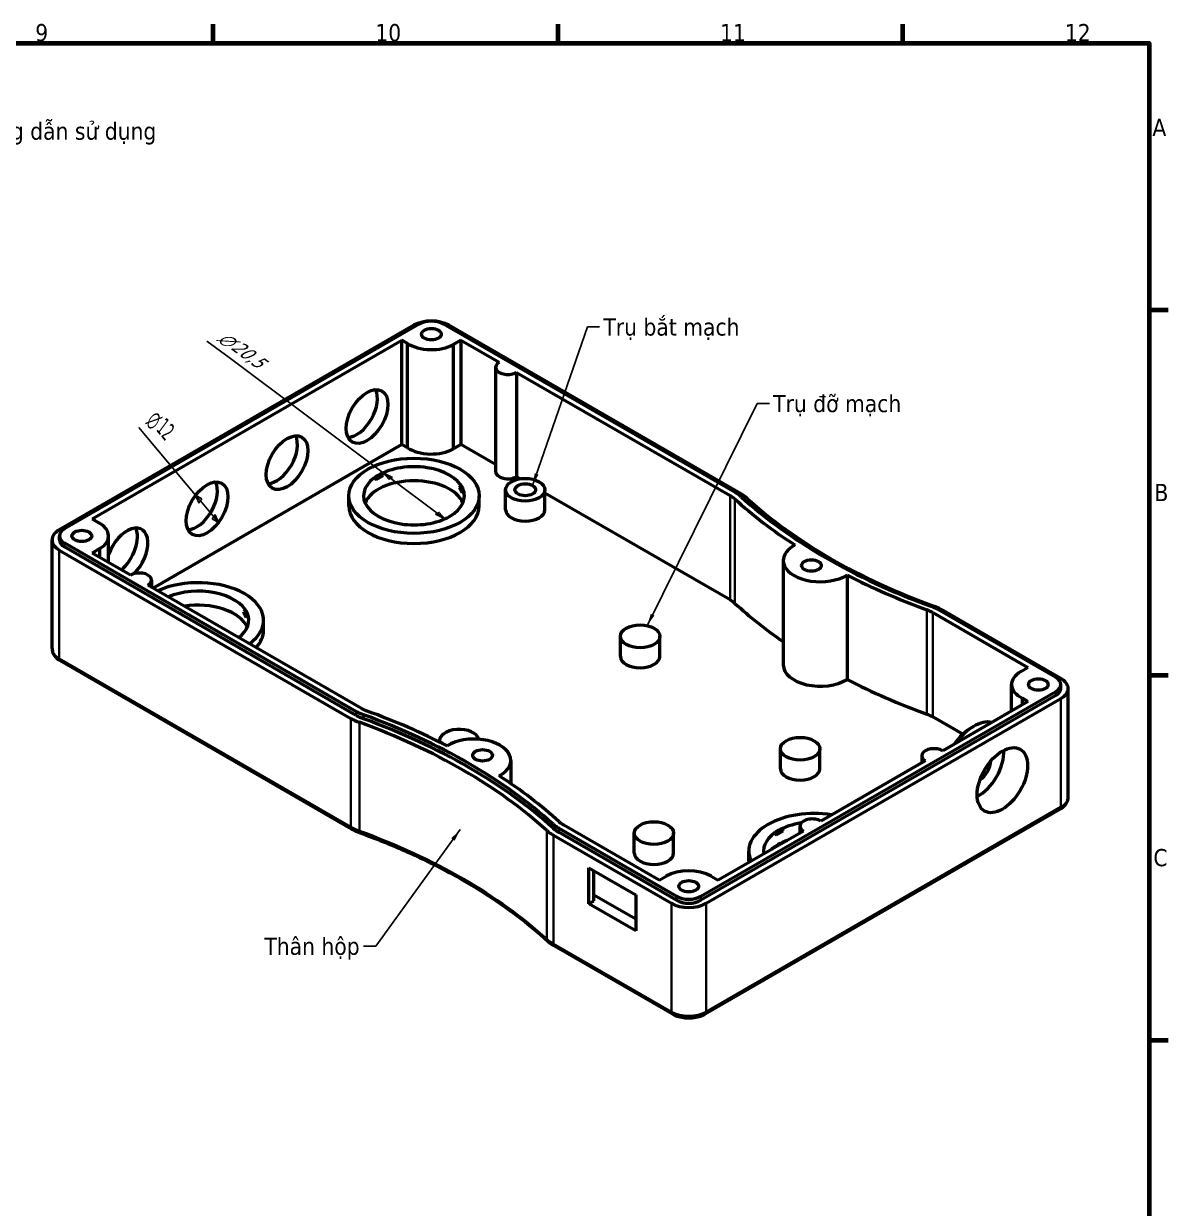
# Model space of a CAD drawing. Header units: millimetres. Extents: x -86 to 841, y -58 to 594.
# Drawn here: x 592.2 to 824.9, y 337.1 to 578 of the extents above; entities that cross this region are included whole.
import ezdxf

# ---------------------------------------------------------------- set-up
doc = ezdxf.new("R2010")
doc.units = ezdxf.units.MM
for name, color, linetype, lineweight in [('Border (ISO)', 7, 'Continuous', 70), ('Dimension (ISO)', 7, 'Continuous', 25), ('Symbol (ISO)', 7, 'Continuous', 25), ('Visible (ISO)', 7, 'Continuous', 50), ('Visible Narrow (ISO)', 7, 'Continuous', 35)]:
    doc.layers.add(name, color=color, linetype=linetype, lineweight=lineweight)
doc.styles.add('Note Text (ISO)', font='tahoma.ttf')
doc.styles.add('Text Style11', font='AIGDT___.TTF')
doc.dimstyles.new('Default - Method 1b (ISO)$7', dxfattribs={"dimtxt": 3.5, "dimasz": 2.5, "dimexe": 3.175, "dimexo": 0, "dimgap": 0.762, "dimtad": 1, "dimtoh": 1, "dimrnd": 1e-08, "dimtxsty": 'Note Text (ISO)', "dimcen": 0.09, "dimdle": 10, "dimclrd": 256, "dimclre": 256, "dimclrt": 256, "dimazin": 2, "dimtfac": 1, "dimtmove": 0, "dimatfit": 3, "dimfxl": 1, "dimtolj": 1, "dimlwd": -1, "dimlwe": -1, "dimarcsym": 0})

# ---------------------------------------------------------------- blocks, each defined once
blk = doc.blocks.new('Borders Default Border')
at = {"layer": 'Border (ISO)'}
for p, q in [((630.75, 574), (630.75, 577.9)), ((700.83, 574), (700.83, 577.9)), ((770.92, 574), (770.92, 577.9)), ((821, 519.75), (824.9, 519.75)), ((821, 445.5), (824.9, 445.5)), ((821, 371.25), (824.9, 371.25))]:
    blk.add_line(p, q, dxfattribs=at)
at = {"layer": 'Border (ISO)', "flags": 128}
blk.add_lwpolyline([(20, 20), (20, 574), (821, 574), (821, 20), (20, 20)], dxfattribs=at)
at = {"layer": 'Border (ISO)', "char_height": 3.5, "attachment_point": 7, "style": 'Note Text (ISO)'}
for s, insert in [('9', (594.55, 574.33)), ('10', (663.69, 574.33)), ('11', (733.77, 574.4)), ('12', (803.86, 574.4)), ('A', (821.66, 555.13)), ('B', (822.08, 480.88)), ('C', (821.86, 406.56))]:
    blk.add_mtext(s, dxfattribs=dict(at, insert=insert))

msp = doc.modelspace()

# ---------------------------------------------------------------- linework, layer by layer
at = {"layer": 'Dimension (ISO)'}
for p, q in [((633.975, 510.051), (629.457, 513.429)), ((665.284, 486.64), (633.975, 510.051)), ((617.646, 493.382), (615.577, 495.844)), ((627.155, 482.064), (617.646, 493.382)), ((666.812, 485.498), (665.284, 486.64)), ((667.208, 485.674), (665.284, 486.64)), ((665.284, 486.64), (666.416, 485.321)), ((666.416, 485.321), (667.208, 485.674)), ((666.812, 485.498), (676.285, 478.415)), ((628.122, 480.914), (627.155, 482.064)), ((628.418, 481.308), (627.155, 482.064)), ((627.155, 482.064), (627.826, 480.519)), ((627.826, 480.519), (628.418, 481.308)), ((628.122, 480.914), (630.829, 477.692)), ((631.125, 478.086), (630.533, 477.298)), ((630.533, 477.298), (631.796, 476.541)), ((630.829, 477.692), (631.796, 476.541)), ((631.796, 476.541), (631.125, 478.086)), ((676.681, 478.591), (675.889, 478.238)), ((675.889, 478.238), (677.813, 477.272)), ((676.285, 478.415), (677.813, 477.272)), ((677.813, 477.272), (676.681, 478.591))]:
    msp.add_line(p, q, dxfattribs=at)
at = {"layer": 'Dimension (ISO)', "flags": 128}
for points in [[(667.208, 485.674), (665.284, 486.64), (666.416, 485.321), (667.208, 485.674)], [(628.418, 481.308), (627.155, 482.064), (627.826, 480.519), (628.418, 481.308)], [(630.533, 477.298), (631.796, 476.541), (631.125, 478.086), (630.533, 477.298)], [(675.889, 478.238), (677.813, 477.272), (676.681, 478.591), (675.889, 478.238)]]:
    msp.add_lwpolyline(points, dxfattribs=at)
at = {"layer": 'Dimension (ISO)'}
for points in [[(667.208, 485.674), (665.284, 486.64), (666.416, 485.321), (667.208, 485.674)], [(628.418, 481.308), (627.155, 482.064), (627.826, 480.519), (628.418, 481.308)], [(630.533, 477.298), (631.796, 476.541), (631.125, 478.086), (630.533, 477.298)], [(675.889, 478.238), (677.813, 477.272), (676.681, 478.591), (675.889, 478.238)]]:
    msp.add_solid(points, dxfattribs=at)
at = {"layer": 'Visible (ISO)'}
for p, q in [((671.548, 516.657), (599.424, 475.016)), ((672.609, 516.862), (600.484, 475.22)), ((736.865, 482.621), (677.559, 516.862)), ((737.926, 482.417), (678.619, 516.657)), ((606.141, 477.261), (669.082, 513.6)), ((670.215, 512.946), (669.082, 513.6)), ((669.082, 492.372), (669.082, 513.6)), ((681.093, 513.596), (679.554, 512.708)), ((681.093, 513.596), (688.873, 509.105)), ((681.093, 513.596), (681.093, 492.368)), ((670.215, 491.717), (670.215, 512.946)), ((679.554, 491.479), (679.554, 512.708)), ((688.14, 508.084), (688.14, 486.855)), ((692.408, 507.064), (735.804, 482.009)), ((692.408, 507.064), (692.408, 485.835)), ((669.082, 492.372), (618.515, 463.177)), ((670.215, 491.717), (669.082, 492.372)), ((681.093, 492.368), (679.554, 491.479)), ((688.14, 488.299), (681.093, 492.368)), ((663.628, 485.386), (663.628, 485.673)), ((663.876, 485.243), (663.628, 485.673)), ((663.628, 485.386), (663.876, 485.243)), ((663.876, 485.243), (665.291, 486.059)), ((665.042, 486.489), (665.291, 486.059)), ((693.141, 485.412), (692.408, 485.835)), ((658.298, 479.915), (658.298, 481.956)), ((680.804, 483.659), (681.143, 483.998)), ((680.804, 483.659), (681.322, 482.544)), ((681.661, 482.883), (681.322, 482.544)), ((681.322, 482.544), (681.661, 482.596)), ((681.661, 482.883), (681.661, 482.596)), ((684.798, 479.915), (684.798, 481.956)), ((690.176, 479.099), (690.176, 483.181)), ((698.176, 479.099), (698.176, 483.181)), ((735.804, 460.78), (698.176, 482.505)), ((606.141, 477.261), (607.503, 476.475)), ((597.959, 450.929), (597.959, 472.975)), ((599.459, 472.975), (599.459, 473.791)), ((600.484, 472.362), (659.79, 438.122)), ((609.459, 468.406), (609.459, 473.791)), ((599.424, 470.934), (658.73, 436.693)), ((659.79, 437.306), (600.484, 471.546)), ((607.678, 471.21), (606.139, 470.322)), ((613.919, 465.83), (606.139, 470.322)), ((607.678, 469.434), (607.678, 471.21)), ((746.622, 468.801), (746.622, 447.572)), ((759.58, 465.832), (759.58, 444.603)), ((660.851, 438.734), (617.455, 463.789)), ((618.187, 464.81), (618.187, 463.366)), ((637.302, 458.687), (636.963, 458.348)), ((637.481, 457.232), (636.963, 458.348)), ((776.998, 458.225), (796.353, 447.051)), ((802.01, 445.01), (778.059, 458.838)), ((803.07, 444.806), (779.119, 458.634)), ((637.481, 457.232), (637.82, 457.572)), ((637.82, 457.285), (637.481, 457.232)), ((637.82, 457.572), (637.82, 457.285)), ((640.958, 454.604), (640.958, 456.645)), ((713.51, 449.296), (713.51, 453.379)), ((721.51, 449.296), (721.51, 453.379)), ((599.631, 448.43), (658.937, 414.19)), ((794.939, 446.235), (796.353, 447.051)), ((793.035, 438.195), (793.035, 443.581)), ((803.035, 442.764), (803.035, 443.581)), ((729.885, 400.511), (802.01, 442.152)), ((802.01, 441.336), (729.885, 399.694)), ((804.535, 420.719), (804.535, 442.764)), ((730.945, 399.082), (803.07, 440.723)), ((796.361, 440.116), (779.029, 430.109)), ((796.361, 440.116), (795.228, 440.77)), ((795.228, 439.462), (795.228, 440.77)), ((783.1, 433.474), (776.998, 436.997)), ((784.948, 434.866), (785.301, 435.07)), ((676.741, 431.899), (676.741, 432.15)), ((746.037, 426.435), (746.037, 430.517)), ((754.037, 426.435), (754.037, 430.517)), ((774.761, 429.088), (774.761, 427.645)), ((691.227, 428.159), (691.227, 423.43)), ((775.493, 428.068), (754.28, 415.82)), ((730.738, 376.579), (802.863, 418.22)), ((721.399, 403.777), (702.045, 414.951)), ((750.012, 414.799), (750.012, 413.356)), ((699.924, 412.91), (723.874, 399.082)), ((700.984, 414.339), (724.935, 400.511)), ((724.935, 399.694), (700.984, 413.522)), ((716.339, 409.288), (716.339, 413.371)), ((724.339, 409.288), (724.339, 413.371)), ((750.744, 413.779), (733.42, 403.777)), ((744.945, 413.126), (744.945, 413.413)), ((745.194, 412.983), (744.945, 413.413)), ((744.945, 413.126), (745.194, 412.983)), ((745.194, 412.983), (746.608, 413.799)), ((746.36, 414.229), (746.608, 413.799)), ((739.616, 407.655), (739.616, 409.696)), ((707.081, 398.98), (707.081, 406.328)), ((707.081, 406.328), (716.626, 400.817)), ((708.141, 399.592), (708.141, 405.716)), ((721.399, 403.777), (722.814, 404.593)), ((731.954, 404.623), (733.42, 403.777)), ((708.141, 400.817), (716.626, 395.918)), ((716.626, 400.817), (716.626, 393.468)), ((707.081, 398.98), (708.141, 399.592)), ((716.626, 393.468), (707.081, 398.98)), ((700.131, 390.407), (724.081, 376.579))]:
    msp.add_line(p, q, dxfattribs=at)
for centre, major_axis, ratio, start_param, end_param in [((675.084, 514.616), (5, 0), 0.5773503, 0.7853982, 2.3561945), ((675.084, 515.433), (-3.5, 0), 0.5773503, 3.9269908, 5.4977871), ((675.084, 515.433), (-6.5, 0), 0.5773503, 0.7242262, 2.3291797), ((690.64, 508.084), (-2.5, 0), 0.5773503, 5.4977871, 8.6393798), ((659.881, 499.307), (-3, -5.196), 0.5773503, 0.3613671, 2.7802255), ((643.618, 489.917), (-3, -5.196), 0.5773503, 0.3613671, 2.7802255), ((675.084, 494.204), (-6.5, 0), 0.5773503, 0.7242262, 2.3291797), ((671.548, 481.956), (10.25, 0), 0.5773503, 0.2617994, 2.3561945), ((690.64, 486.855), (-2.5, 0), 0.5773503, 0, 2.3561945), ((627.354, 480.527), (-3, -5.196), 0.5773503, 0.3613671, 2.7802255), ((671.548, 481.956), (-10.25, 0), 0.5773503, 5.4977871, 7.5921822), ((671.548, 479.099), (-10.25, 0), 0.5773503, 3.3854536, 6.0393244), ((671.548, 473.587), (-7.248, 12.554), 0.5773503, 0, 0.0977164), ((671.548, 473.587), (-7.248, 12.554), 0.5773503, 6.1854689, 6.2831853), ((671.548, 481.956), (10.25, 0), 0.5773503, 4.4505896, 6.5449847), ((671.548, 473.587), (-9.244, -10.783), 0.4107544, 2.9565352, 3.0542516), ((671.548, 473.587), (-9.244, -10.783), 0.4107544, 2.8588188, 2.9565352), ((730.855, 479.151), (7, 0), 0.5773503, 0.5649737, 0.7853982), ((730.855, 479.151), (-8.5, 0), 0.5773503, 3.7065664, 3.9269908), ((730.855, 478.334), (10, 0), 0.5773503, 0.5649737, 0.7853982), ((671.548, 479.915), (13.25, 0), 0.5773503, 3.1415927, 6.2831853), ((843.375, 520.332), (126.223, 0), 0.5773503, 3.7065664, 3.8675636), ((843.375, 520.332), (-124.723, 0), 0.5773503, 0.5649737, 1.0058226), ((843.375, 519.515), (-123.223, 0), 0.5773503, 0.5649737, 1.0058226), ((694.176, 479.099), (4, 0), 0.5773503, 3.1415927, 6.2831853), ((602.959, 472.975), (-5, 0), 0.5773503, 5.4977871, 7.0685835), ((602.959, 473.791), (-3.5, 0), 0.5773503, 5.4977871, 7.0685835), ((602.959, 473.791), (6.5, 0), 0.5773503, 5.5248019, 7.07984), ((613.212, 469.913), (3, 5.196), 0.5773503, 4.2689997, 8.1542233), ((611.091, 471.138), (3, 5.196), 0.5773503, 4.1533991, 5.9218182), ((602.959, 472.975), (-3.5, 0), 0.5773503, 0, 0.7853982), ((754.122, 468.801), (-7.5, 0), 0.5773503, 5.4680735, 8.6690934), ((615.687, 464.81), (2.5, 0), 0.5773503, 5.4977871, 8.6393798), ((627.708, 456.645), (13.25, 0), 0.5773503, 5.6112379, 8.525929), ((843.375, 520.332), (126.223, 0), 0.5773503, 3.986418, 4.1474152), ((627.708, 456.645), (10.25, 0), 0.5773503, 0.2617994, 2.2093256), ((730.855, 457.922), (7, 0), 0.5773503, 0.5649737, 0.7853982), ((627.708, 453.787), (10.25, 0), 0.5773503, 0.2438609, 1.8466211), ((627.708, 456.645), (10.25, 0), 0.5773503, 5.644656, 6.5449847), ((627.708, 448.276), (-9.244, -10.783), 0.4107544, 2.9565352, 3.0542516), ((627.708, 448.276), (-9.244, -10.783), 0.4107544, 2.8588188, 2.9565352), ((843.375, 499.103), (-126.223, 0), 0.5773503, 0.5649737, 0.6973834), ((772.048, 455.368), (7, 0), 0.5773503, 0.7853982, 1.0058226), ((772.048, 455.368), (-8.5, 0), 0.5773503, 3.9269908, 4.1474152), ((772.048, 454.551), (10, 0), 0.5773503, 0.7853982, 1.0058226), ((627.708, 454.604), (13.25, 0), 0.5773503, 5.8044583, 6.2831853), ((717.51, 449.296), (4, 0), 0.5773503, 3.1415927, 6.2831853), ((754.122, 447.572), (-7.5, 0), 0.5773503, 0, 2.3859081), ((799.535, 443.581), (-6.5, 0), 0.5773503, 5.4977871, 7.1297554), ((843.375, 499.103), (-126.223, 0), 0.5773503, 0.8448254, 1.0058226), ((799.535, 443.581), (3.5, 0), 0.5773503, 5.4977871, 7.0685835), ((799.535, 442.764), (5, 0), 0.5773503, 5.4977871, 7.0685835), ((799.535, 442.764), (3.5, 0), 0.5773503, 5.4977871, 6.2831853), ((665.801, 441.592), (-7, 0), 0.5773503, 0.7853982, 1.0058226), ((665.801, 440.776), (-10, 0), 0.5773503, 0.7853982, 1.0058226), ((665.801, 441.592), (8.5, 0), 0.5773503, 3.9269908, 4.1474152), ((665.801, 440.776), (-8.5, 0), 0.5773503, 0.7853982, 1.0058226), ((594.474, 376.628), (124.723, 0), 0.5773503, 0.5649737, 1.0058226), ((594.474, 375.812), (-124.723, 0), 0.5773503, 3.7065664, 4.1474152), ((594.474, 376.628), (-126.223, 0), 0.5773503, 3.986418, 4.1474152), ((772.048, 434.139), (-7, 0), 0.5773503, 3.9269908, 4.1474152), ((785.301, 427.518), (4.625, 8.011), 0.5773503, 0.1804774, 1.3903189), ((594.474, 375.812), (123.223, 0), 0.5773503, 0.5649737, 1.0058226), ((680.741, 432.15), (4, 0), 0.5773503, 0.1310417, 3.2563062), ((784.948, 427.722), (-4.375, -7.578), 0.5773503, 3.9269908, 4.5495188), ((683.727, 428.159), (7.5, 0), 0.5773503, 5.4680735, 8.6690934), ((777.261, 429.088), (-2.5, 0), 0.5773503, 3.9269908, 7.0685835), ((786.362, 426.905), (-3.625, -6.279), 0.5773503, 0.7251095, 2.4164832), ((750.037, 426.435), (4, 0), 0.5773503, 3.1415927, 6.2831853), ((786.362, 426.905), (-1.75, -3.031), 0.5773503, 0.8866484, 2.2549443), ((594.474, 376.628), (-126.223, 0), 0.5773503, 3.7065664, 3.8675636), ((752.866, 409.696), (-13.25, 0), 0.5773503, 4.43973, 6.5558443), ((706.995, 417.809), (8.5, 0), 0.5773503, 3.7065664, 3.9269908), ((706.995, 416.992), (-8.5, 0), 0.5773503, 0.5649737, 0.7853982), ((706.995, 417.809), (-7, 0), 0.5773503, 0.5649737, 0.7853982), ((752.866, 409.696), (10.25, 0), 0.5773503, 1.8284312, 2.3561945), ((752.512, 414.799), (-2.5, 0), 0.5773503, 3.9269908, 7.0685835), ((706.995, 416.992), (-10, 0), 0.5773503, 0.5649737, 0.7853982), ((752.866, 409.696), (-10.25, 0), 0.5773503, 5.4977871, 6.3816795), ((752.866, 401.327), (-7.248, 12.554), 0.5773503, 0, 0.0977164), ((752.866, 401.327), (-7.248, 12.554), 0.5773503, 6.1854689, 6.2831853), ((752.866, 406.839), (10.25, 0), 0.5773503, 2.13488, 2.5775089), ((720.339, 409.288), (4, 0), 0.5773503, 3.1415927, 6.2831853), ((752.866, 407.655), (-13.25, 0), 0.5773503, 0, 0.0386644), ((727.41, 401.94), (6.5, 0), 0.5773503, 0.7966547, 2.3561945), ((727.41, 401.94), (3.5, 0), 0.5773503, 3.9269908, 5.4977871), ((727.41, 401.123), (-5, 0), 0.5773503, 0.7853982, 2.3561945), ((727.41, 401.123), (-3.5, 0), 0.5773503, 0.7853982, 2.3561945)]:
    msp.add_ellipse(centre, major_axis=major_axis, ratio=ratio, start_param=start_param, end_param=end_param, dxfattribs=at)
for centre, major_axis in [((675.084, 514.82), (2, 0)), ((662.002, 498.082), (3, 5.196)), ((645.739, 488.692), (3, 5.196)), ((671.548, 481.956), (13.25, 0)), ((629.476, 479.303), (3, 5.196)), ((694.176, 483.181), (4, 0)), ((694.176, 483.181), (2.1, 0)), ((604.02, 473.791), (2, 0)), ((752.354, 467.781), (-2, 0)), ((717.51, 453.379), (4, 0)), ((798.474, 443.581), (2, 0)), ((750.037, 430.517), (4, 0)), ((791.17, 424.129), (-3.625, -6.279)), ((685.495, 429.179), (-2, 0)), ((720.339, 413.371), (4, 0)), ((727.41, 402.552), (2, 0))]:
    msp.add_ellipse(centre, major_axis=major_axis, ratio=0.5773503, dxfattribs=at)
for points, knots in [([(597.959, 450.929), (597.959, 450.718), (597.988, 450.506), (598.1, 450.101), (598.181, 449.907), (598.385, 449.544), (598.508, 449.375), (598.783, 449.063), (598.936, 448.92), (599.266, 448.658), (599.443, 448.539), (599.631, 448.43)], [3.92699082, 3.92699082, 3.92699082, 3.92699082, 4.08407045, 4.08407045, 4.24115008, 4.24115008, 4.39822972, 4.39822972, 4.55530935, 4.55530935, 4.71238898, 4.71238898, 4.71238898, 4.71238898]), ([(802.863, 418.22), (803.051, 418.328), (803.228, 418.448), (803.558, 418.71), (803.711, 418.853), (803.986, 419.165), (804.108, 419.334), (804.313, 419.696), (804.394, 419.89), (804.506, 420.296), (804.535, 420.507), (804.535, 420.719)], [0, 0, 0, 0, 0.15707963, 0.15707963, 0.31415927, 0.31415927, 0.4712389, 0.4712389, 0.62831853, 0.62831853, 0.78539816, 0.78539816, 0.78539816, 0.78539816]), ([(658.937, 414.19), (659.041, 414.13), (659.148, 414.071), (659.364, 413.956), (659.475, 413.901), (659.698, 413.792), (659.812, 413.74), (660.043, 413.638), (660.16, 413.589), (660.397, 413.493), (660.517, 413.447), (660.639, 413.402)], [4.71238898, 4.71238898, 4.71238898, 4.71238898, 4.75647387, 4.75647387, 4.80055875, 4.80055875, 4.84464364, 4.84464364, 4.88872852, 4.88872852, 4.93281341, 4.93281341, 4.93281341, 4.93281341]), ([(660.639, 413.402), (663.702, 412.281), (666.68, 411.082), (672.437, 408.539), (675.218, 407.194), (680.561, 404.37), (683.123, 402.891), (688.008, 399.81), (690.332, 398.208), (694.722, 394.895), (696.789, 393.184), (698.72, 391.426)], [4.49196455, 4.49196455, 4.49196455, 4.49196455, 4.58013432, 4.58013432, 4.66830409, 4.66830409, 4.75647387, 4.75647387, 4.84464364, 4.84464364, 4.93281341, 4.93281341, 4.93281341, 4.93281341]), ([(698.72, 391.426), (698.803, 391.35), (698.888, 391.276), (699.063, 391.131), (699.153, 391.061), (699.337, 390.922), (699.431, 390.854), (699.624, 390.721), (699.722, 390.656), (699.924, 390.529), (700.026, 390.467), (700.131, 390.407)], [4.49196455, 4.49196455, 4.49196455, 4.49196455, 4.53604944, 4.53604944, 4.58013432, 4.58013432, 4.62421921, 4.62421921, 4.66830409, 4.66830409, 4.71238898, 4.71238898, 4.71238898, 4.71238898]), ([(724.081, 376.579), (724.456, 376.362), (724.871, 376.19), (725.752, 375.931), (726.218, 375.844), (727.168, 375.757), (727.652, 375.757), (728.602, 375.844), (729.068, 375.931), (729.949, 376.19), (730.364, 376.362), (730.738, 376.579)], [4.712389, 4.712389, 4.712389, 4.712389, 5.0265482, 5.0265482, 5.3407075, 5.3407075, 5.6548668, 5.6548668, 5.969026, 5.969026, 6.2831853, 6.2831853, 6.2831853, 6.2831853])]:
    msp.add_open_spline(points, degree=3, knots=knots, dxfattribs=at)
at = {"layer": 'Visible Narrow (ISO)'}
for p, q in [((735.804, 460.78), (735.804, 482.009)), ((736.767, 460.086), (736.767, 481.315)), ((600.484, 471.546), (600.484, 472.362)), ((599.424, 448.888), (599.424, 470.934)), ((775.796, 437.552), (775.796, 458.781)), ((776.998, 436.997), (776.998, 458.225)), ((658.73, 414.648), (599.424, 448.888)), ((802.01, 441.336), (802.01, 442.152)), ((803.07, 440.723), (803.07, 418.678)), ((658.73, 436.693), (658.73, 414.648)), ((659.79, 437.306), (659.79, 438.122)), ((661.25, 436.631), (661.25, 437.447)), ((660.447, 413.854), (660.447, 435.899)), ((803.07, 418.678), (730.945, 377.036)), ((699.815, 414.365), (699.815, 415.181)), ((698.549, 413.901), (698.549, 391.856)), ((699.924, 390.864), (699.924, 412.91)), ((700.984, 413.522), (700.984, 414.339)), ((724.935, 399.694), (724.935, 400.511)), ((729.885, 399.694), (729.885, 400.511)), ((723.874, 399.082), (723.874, 377.036)), ((730.945, 377.036), (730.945, 399.082)), ((723.874, 377.036), (699.924, 390.864))]:
    msp.add_line(p, q, dxfattribs=at)
for centre, major_axis, ratio, start_param, end_param in [((602.959, 450.929), (-5, 0), 0.5773503, 0, 0.7853982), ((600.131, 449.296), (-0.5, -0.866), 0.5773503, 5.4977871, 6.2831853), ((799.535, 420.719), (5, 0), 0.5773503, 5.4977871, 6.2831853), ((802.363, 419.086), (0.5, -0.866), 0.5773503, 0, 0.7853982), ((659.437, 415.056), (-0.5, -0.866), 0.5773503, 5.4977871, 6.2831853), ((665.801, 418.73), (-10, 0), 0.5773503, 0.7853982, 1.0058226), ((660.982, 414.342), (-0.344, -0.939), 0.4371471, 5.4094087, 6.2831853), ((594.474, 353.766), (-123.223, 0), 0.5773503, 3.7065664, 4.1474152), ((699.393, 392.165), (-0.673, -0.739), 0.6896152, 5.6351169, 6.2831853), ((706.995, 394.947), (-10, 0), 0.5773503, 0.5649737, 0.7853982), ((700.631, 391.273), (-0.5, -0.866), 0.5773503, 5.4977871, 6.2831853), ((724.581, 377.445), (-0.5, -0.866), 0.5773503, 5.4977871, 6.2831853), ((727.41, 379.078), (-5, 0), 0.5773503, 0.7853982, 2.3561945), ((730.238, 377.445), (0.5, -0.866), 0.5773503, 0, 0.7853982)]:
    msp.add_ellipse(centre, major_axis=major_axis, ratio=ratio, start_param=start_param, end_param=end_param, dxfattribs=at)

# ---------------------------------------------------------------- block references
msp.add_blockref('Borders Default Border', (0, 0))

# ---------------------------------------------------------------- texts
at = {"layer": 'Dimension (ISO)', "extrusion": (-9.00014e-17, 0.816497, 0.57735), "char_height": 3.5, "attachment_point": 7, "text_direction": (0.611155, -0.456979, 0.646266)}
for s, insert, style in [('n', (631.252, 513.527), 'Text Style11'), ('20,5', (633.686, 511.714), 'Note Text (ISO)')]:
    msp.add_mtext(s, dxfattribs=dict(at, insert=insert, style=style))
at = {"layer": 'Dimension (ISO)', "extrusion": (0.707107, -0.408248, 0.57735), "char_height": 3.5, "attachment_point": 7, "text_direction": (0.386737, -0.460272, -0.799115)}
for s, insert, style in [('n', (616.852, 496.602), 'Text Style11'), ('12', (619.013, 495.341), 'Note Text (ISO)')]:
    msp.add_mtext(s, dxfattribs=dict(at, insert=insert, style=style))
at = {"layer": 'Symbol (ISO)', "char_height": 3.5, "style": 'Note Text (ISO)'}
for s, insert, width, attachment_point in [('\\fTahoma|b0|i0;Dán tem decal hưỡng dẫn sử dụng', (547.665, 557.875), 73.99919, 1), ('\\fTahoma|b0|i0;Trụ bắt mạch', (710.051, 518.039), 28.5077, 1), ('\\fTahoma|b0|i0;Thân hộp', (660.497, 392.107), 20.16329, 3)]:
    msp.add_mtext(s, dxfattribs=dict(at, insert=insert, width=width, attachment_point=attachment_point))
at = {"layer": 'Symbol (ISO)', "insert": (744.569, 502.468), "char_height": 3.5, "width": 27.17747, "attachment_point": 1, "line_spacing_factor": 1.714286, "style": 'Note Text (ISO)'}
msp.add_mtext('\\fTahoma|b0|i0;Trụ đỡ mạch\\P', dxfattribs=at)

# ---------------------------------------------------------------- leaders
at = {"layer": 'Symbol (ISO)', "annotation_type": 0, "has_hookline": 1}
for points, hookline_direction, text_width in [([(530.627, 517.151), (544.403, 556.125), (546.903, 556.125)], 0, 73.345), ([(695.661, 484.038), (706.789, 516.289), (709.289, 516.289)], 0, 28.212), ([(718.944, 455.535), (741.307, 500.718), (743.807, 500.718)], 0, 26.881), ([(680.945, 414.094), (663.759, 390.357), (661.259, 390.357)], 1, 20.032)]:
    msp.add_leader(points, dimstyle='Default - Method 1b (ISO)$7', override={"dimtad": 0}, dxfattribs=dict(at, hookline_direction=hookline_direction, text_width=text_width))

doc.saveas('drawing.dxf')
